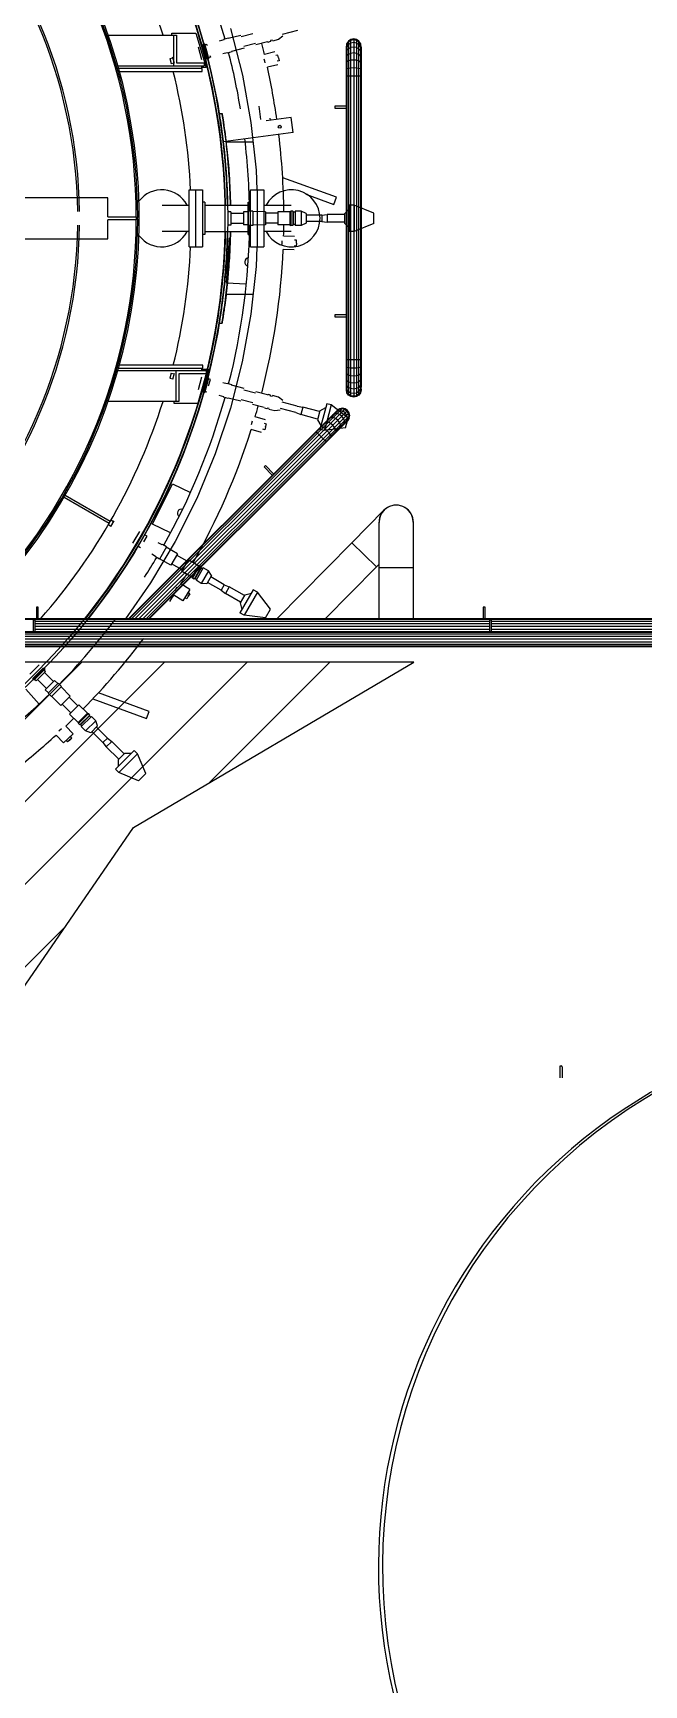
# Model space of a CAD drawing. Header units: metres. Extents: x 0 to 63075, y 0 to 44550.
# Drawn here: x 52966 to 53271, y 39636 to 40464 of the extents above; entities that cross this region are included whole.
import ezdxf

# ---------------------------------------------------------------- set-up
doc = ezdxf.new("R2010")
doc.units = ezdxf.units.M
doc.header["$LTSCALE"] = 75
for name, color, linetype in [('GSB', 7, 'Continuous'), ('ML6', 1, 'Continuous'), ('SDM', 7, 'Continuous'), ('SL1', 8, 'Continuous')]:
    doc.layers.add(name, color=color, linetype=linetype)
doc.styles.add('ROMANS', font='ROMANS.SHX')
doc.dimstyles.new('75___1-75', dxfattribs={"dimscale": 75, "dimtxt": 2.5, "dimasz": 2, "dimexe": 1.5, "dimexo": 1, "dimgap": 0.5, "dimtad": 1, "dimdec": 0, "dimzin": 12, "dimtxsty": 'ROMANS', "dimcen": 0, "dimclrd": 256, "dimclre": 256, "dimclrt": 3, "dimazin": 3, "dimtfac": 1, "dimtdec": 0, "dimtmove": 0, "dimatfit": 0, "dimfxl": 1, "dimlwd": -1, "dimlwe": -1, "dimarcsym": 0})

# ---------------------------------------------------------------- blocks, each defined once
blk = doc.blocks.new('A$C6bae614f')
at = {"layer": 'SL1'}
h = blk.add_hatch(dxfattribs=at)
h.set_pattern_fill('_USER', color=256, scale=195, angle=44.9981, style=0, pattern_type=0)
h.set_pattern_definition([(44.99813, (326091.56, -18363.04), (-137.8813, 137.89033), [])])
h.paths.add_polyline_path([(367206, 41621.6), (368140.6, 42173.6), (366599.5, 42173.6), (366599.4, 40739.4)])
for p, q in [((367121.9, 44265.3), (367349.6, 44265.3)), ((367333.7, 44265.3), (367333.7, 44272.4)), ((367333.7, 44272.4), (367413.7, 44272.4)), ((367340, 44265.3), (367340, 44163.7)), ((367349.6, 44265.3), (367349.6, 44173.3)), ((367413.7, 44272.4), (367448.7, 44157.4)), ((367563.5, 44264.9), (367521.8, 44254.1)), ((367529.2, 44288.4), (367569, 44132.7)), ((367604.5, 44270.4), (367564.9, 44259.8)), ((367703.7, 44262.8), (367689.6, 44251.2)), ((367752.4, 44281.7), (367702.2, 44268.2)), ((367421.6, 44227.1), (367433.1, 44184.1)), ((367450, 44186.4), (367437.3, 44233.6)), ((367456.6, 44186.3), (367443, 44237)), ((367451, 44235), (367444, 44233.1)), ((367451, 44235), (367444, 44233.1)), ((367452.5, 44229.6), (367451, 44235)), ((367506.9, 44249.7), (367492.3, 44245.8)), ((367518.3, 44207.2), (367503.7, 44203.3)), ((367521.5, 44255.2), (367506.5, 44251.2)), ((367533.6, 44209.8), (367518.7, 44205.8)), ((367574.9, 44222.4), (367533.3, 44210.9)), ((367613.1, 44238.1), (367573.5, 44227.5)), ((367653.1, 44243.3), (367614.5, 44233)), ((367677.7, 44209.7), (367642.6, 44201.6)), ((367653.1, 44243.3), (367656.2, 44242.7)), ((367663.2, 44244.5), (367656.2, 44242.7)), ((367663.3, 44247.5), (367663.2, 44244.5)), ((367669.1, 44249), (367663.3, 44247.5)), ((367689.6, 44251.2), (367669.9, 44245.9)), ((367915.9, 43091.9), (367916, 44228.6)), ((367917.8, 44237.9), (367916, 44228.6)), ((367917.8, 44235.2), (367916, 44226.1)), ((367917.8, 44227.1), (367916, 44218.7)), ((367917.8, 44214.1), (367916, 44206.8)), ((367923.1, 44245.9), (367917.8, 44237.9)), ((367923.1, 44242.9), (367917.8, 44235.2)), ((367917.8, 44235.2), (367917.8, 44237.9)), ((367917.8, 44227.1), (367917.8, 44235.2)), ((367923.1, 44234.2), (367917.8, 44227.1)), ((367917.8, 44227.1), (367917.8, 43072.7)), ((367923.1, 44220.3), (367917.8, 44214.1)), ((367931, 44251.1), (367923.1, 44245.9)), ((367931, 44248.1), (367923.1, 44242.9)), ((367923.1, 44245.9), (367923.1, 43064.8)), ((367931, 44239), (367923.1, 44234.2)), ((367931, 44224.4), (367923.1, 44220.3)), ((367940.4, 44253), (367931, 44251.1)), ((367931, 43062.6), (367931, 44251.1)), ((367940.4, 44249.9), (367931, 44248.1)), ((367940.4, 44240.7), (367931, 44239)), ((367940.4, 44225.9), (367931, 44224.4)), ((367940.4, 44253), (367940.3, 43057.6)), ((367949.7, 44251.1), (367940.4, 44253)), ((367949.7, 44248.1), (367940.4, 44249.9)), ((367949.7, 44239), (367940.4, 44240.7)), ((367949.7, 44224.4), (367940.4, 44225.9)), ((367957.6, 44245.9), (367949.7, 44251.1)), ((367949.7, 44248.1), (367949.7, 44251.1)), ((367957.6, 44242.9), (367949.7, 44248.1)), ((367949.7, 44248.1), (367949.7, 44239)), ((367949.7, 44239), (367949.7, 43059.5)), ((367957.6, 44234.2), (367949.7, 44239)), ((367957.6, 44220.3), (367949.7, 44224.4)), ((367962.9, 44237.9), (367957.6, 44245.9)), ((367957.6, 43067.7), (367957.6, 44245.9)), ((367962.9, 44235.2), (367957.6, 44242.9)), ((367962.9, 44227.1), (367957.6, 44234.2)), ((367962.9, 44214.1), (367957.6, 44220.3)), ((367964.8, 44228.6), (367962.9, 44237.9)), ((367962.9, 44237.9), (367962.9, 43072.7)), ((367964.8, 44226.1), (367962.9, 44235.2)), ((367964.8, 44218.7), (367962.9, 44227.1)), ((367964.8, 44206.8), (367962.9, 44214.1)), ((367964.8, 44226.1), (367964.7, 43091.9)), ((367964.8, 44226.1), (367964.8, 44228.6)), ((367154.1, 44163.7), (367441.6, 44163.7)), ((367435.4, 44154.2), (367156.8, 44154.2)), ((367327.2, 44187.8), (367336.8, 44190.4)), ((367327.2, 44187.8), (367331.7, 44171)), ((367331.7, 44171), (367341.4, 44173.5)), ((367336.4, 44192.3), (367341.9, 44171.7)), ((367336.8, 44190.4), (367336.4, 44192.3)), ((367349.6, 44173.3), (367441.6, 44173.3)), ((367433, 44163.7), (367433, 44154.2)), ((367448.7, 44157.4), (367433, 44157.4)), ((367435.4, 44144.7), (367435.4, 44154.2)), ((367441.6, 44173.3), (367441.6, 44163.7)), ((367462.5, 44192), (367455.5, 44190.1)), ((367462.5, 44192), (367455.5, 44190.1)), ((367461.1, 44197.4), (367462.5, 44192)), ((367643.7, 44179.3), (367642.3, 44185.4)), ((367645.1, 44173.2), (367643.7, 44179.3)), ((367687.6, 44166.9), (367652.5, 44158.7)), ((367687.3, 44199.3), (367680.5, 44197.7)), ((367691.7, 44180.4), (367684.8, 44178.9)), ((367689.5, 44189.9), (367687.3, 44199.3)), ((367689.5, 44189.9), (367691.7, 44180.4)), ((367917.8, 44196.8), (367916, 44191)), ((367917.8, 44176), (367916, 44172)), ((367917.8, 44152.9), (367916, 44150.9)), ((367923.1, 44201.7), (367917.8, 44196.8)), ((367923.1, 44179.5), (367917.8, 44176)), ((367923.1, 44154.7), (367917.8, 44152.9)), ((367931, 44205), (367923.1, 44201.7)), ((367931, 44181.8), (367923.1, 44179.5)), ((367931, 44155.9), (367923.1, 44154.7)), ((367940.4, 44206.2), (367931, 44205)), ((367940.4, 44182.6), (367931, 44181.8)), ((367940.4, 44156.3), (367931, 44155.9)), ((367949.7, 44205), (367940.4, 44206.2)), ((367949.7, 44181.8), (367940.4, 44182.6)), ((367949.7, 44155.9), (367940.4, 44156.3)), ((367957.6, 44201.7), (367949.7, 44205)), ((367957.6, 44179.5), (367949.7, 44181.8)), ((367957.6, 44154.7), (367949.7, 44155.9)), ((367962.9, 44196.8), (367957.6, 44201.7)), ((367962.9, 44176), (367957.6, 44179.5)), ((367962.9, 44152.9), (367957.6, 44154.7)), ((367964.8, 44191), (367962.9, 44196.8)), ((367964.8, 44172), (367962.9, 44176)), ((367964.8, 44150.9), (367962.9, 44152.9)), ((367159.4, 44144.7), (367435.4, 44144.7)), ((367569, 44132.7), (367597.5, 43974.7)), ((367964.8, 44128.6), (367916, 44128.6)), ((367491.7, 44004.5), (367501.3, 44004.5)), ((367631.1, 43984.1), (367625.3, 44028.2)), ((367731.7, 43990.9), (367648.3, 43980)), ((367663.1, 43981.9), (367662.3, 43988.2)), ((367738.3, 43940.6), (367731.7, 43990.9)), ((367876.9, 44028.6), (367876.9, 44022.3)), ((367916, 44028.6), (367876.9, 44028.6)), ((367876.9, 44022.3), (367916, 44022.3)), ((367498.7, 43960.3), (367505.3, 43909.9)), ((367738.3, 43940.6), (367505.3, 43909.9)), ((367597.5, 43974.7), (367614.6, 43815)), ((367505.2, 43909.5), (367505.2, 43909.5)), ((367604.6, 43908.5), (367514.9, 43908.5)), ((367614.6, 43815), (367617, 43749.7)), ((367883.1, 43724.7), (367703.6, 43790)), ((367120.4, 43722.7), (365662.5, 43722.8)), ((367120.4, 43659.2), (367120.4, 43722.7)), ((367392, 43559.2), (367392, 43749.7)), ((367392, 43749.7), (367436.7, 43749.7)), ((367414.4, 43559.2), (367414.4, 43749.7)), ((367436.7, 43749.7), (367436.7, 43559.2)), ((367596.4, 43559.2), (367596.4, 43749.7)), ((367596.4, 43749.7), (367641.1, 43749.7)), ((367618.7, 43749.7), (367618.7, 43559.2)), ((367641.1, 43749.7), (367641, 43559.2)), ((367780.5, 43735), (367874.5, 43700.8)), ((367874.5, 43700.8), (367883.1, 43724.7)), ((367120.4, 43659.2), (367215.6, 43659.2)), ((367215.6, 43659.2), (367215.6, 43649.7)), ((367215.6, 43656.9), (367220.4, 43656.9)), ((367301.8, 43698.9), (367392, 43698.9)), ((367444.5, 43708.4), (367436.7, 43708.4)), ((367444.5, 43708.4), (367444.5, 43600.5)), ((367444.5, 43698.9), (367588.5, 43698.9)), ((367530.4, 43676.7), (367520.3, 43676.7)), ((367530.4, 43676.7), (367530.4, 43632.2)), ((367530.4, 43676.5), (367530.4, 43676.7)), ((367530.4, 43671.2), (367573.1, 43671.2)), ((367573.1, 43676.5), (367573.1, 43632.5)), ((367588.2, 43676.5), (367573.1, 43676.5)), ((367588.2, 43678), (367588.2, 43631)), ((367603.6, 43678), (367588.2, 43678)), ((367588.5, 43600.5), (367588.5, 43708.4)), ((367588.5, 43708.4), (367596.4, 43708.4)), ((367603.6, 43678), (367603.6, 43631)), ((367646.7, 43676.5), (367603.6, 43676.8)), ((367641.1, 43698.9), (367731.3, 43698.9)), ((367646.7, 43676.5), (367646.7, 43632.5)), ((367687.7, 43671.2), (367646.7, 43671.2)), ((367687.7, 43676.5), (367687.7, 43632.5)), ((367727.7, 43676.5), (367687.7, 43676.5)), ((367727.7, 43676.5), (367730.6, 43677.9)), ((367727.7, 43676.5), (367727.7, 43632.5)), ((367730.6, 43677.9), (367730.6, 43631)), ((367737.8, 43677.9), (367730.6, 43677.9)), ((367737.8, 43677.9), (367737.8, 43631)), ((367738.6, 43675.1), (367737.8, 43677.9)), ((367738.6, 43675.1), (367738.6, 43633.8)), ((367744.6, 43675.1), (367738.6, 43675.1)), ((367744.6, 43678.3), (367744.6, 43630.6)), ((367765, 43678.3), (367744.6, 43678.3)), ((367765, 43678.3), (367765, 43630.6)), ((367781.6, 43670.8), (367765, 43678.3)), ((367781.6, 43670.8), (367781.6, 43638.1)), ((367833.5, 43665.1), (367781.6, 43665.1)), ((367833.5, 43665.1), (367851.3, 43667.2)), ((367833.5, 43665.1), (367833.5, 43643.8)), ((367851.3, 43667.2), (367851.3, 43641.8)), ((367909.7, 43667.2), (367851.3, 43667.2)), ((367909.7, 43670), (367925.7, 43685.9)), ((367909.7, 43670), (367909.7, 43638.9)), ((367925.7, 43698.9), (367925.7, 43610)), ((367941.5, 43698.9), (367925.7, 43698.9)), ((367941.5, 43698.9), (367941.5, 43610)), ((368007.4, 43671.3), (367941.5, 43698.9)), ((368007.4, 43637.6), (368007.4, 43671.3)), ((367120.4, 43586.2), (367120.4, 43649.7)), ((367215.6, 43649.7), (367120.4, 43649.7)), ((367220.4, 43652.1), (367215.6, 43652.1)), ((367392, 43610), (367301.8, 43610)), ((367444.5, 43600.5), (367436.7, 43600.5)), ((367444.5, 43610), (367588.5, 43610)), ((367530.4, 43632.2), (367520.3, 43632.2)), ((367530.4, 43637.8), (367573.1, 43637.8)), ((367530.4, 43632.5), (367530.4, 43632.2)), ((367588.2, 43632.5), (367573.1, 43632.5)), ((367603.6, 43631), (367588.2, 43631)), ((367588.5, 43600.5), (367596.4, 43600.5)), ((367646.7, 43632.5), (367603.6, 43632.1)), ((367731.3, 43610), (367641, 43610)), ((367687.7, 43637.8), (367646.7, 43637.8)), ((367727.7, 43632.5), (367687.7, 43632.5)), ((367727.7, 43632.5), (367730.6, 43631)), ((367737.8, 43631), (367730.6, 43631)), ((367738.6, 43633.8), (367737.8, 43631)), ((367744.6, 43633.8), (367738.6, 43633.8)), ((367765, 43630.6), (367744.6, 43630.6)), ((367781.6, 43638.1), (367765, 43630.6)), ((367833.5, 43643.8), (367781.6, 43643.8)), ((367833.5, 43643.8), (367851.3, 43641.8)), ((367909.7, 43641.8), (367851.3, 43641.8)), ((367909.7, 43638.9), (367925.7, 43623)), ((367941.5, 43610), (367925.7, 43610)), ((368007.4, 43637.6), (367941.5, 43610)), ((365662.5, 43586.3), (367120.4, 43586.2)), ((367392, 43559.2), (367436.7, 43559.2)), ((367515.8, 43438.7), (367525.7, 43588.4)), ((367596.4, 43559.2), (367641, 43559.2)), ((367617, 43559.2), (367614.6, 43493.9)), ((367701.8, 43566.7), (367702.1, 43573)), ((367702.1, 43573), (367702.3, 43579.3)), ((367741.3, 43549.6), (367705.2, 43550.9)), ((367742.8, 43593.6), (367706.8, 43594.9)), ((367748.7, 43561.7), (367741.7, 43562)), ((367749.3, 43581.1), (367742.4, 43581.3)), ((367749.1, 43571.4), (367748.7, 43561.7)), ((367749.1, 43571.4), (367749.3, 43581.1)), ((367614.6, 43493.9), (367597.5, 43334.3)), ((367582.3, 43434.3), (367515.8, 43438.7)), ((367505.2, 43399.5), (367505.2, 43399.5)), ((367604.6, 43400.5), (367514.9, 43400.5)), ((367597.5, 43334.3), (367568.9, 43176.2)), ((367876.9, 43332), (367876.9, 43325.7)), ((367916, 43332), (367876.9, 43332)), ((367876.9, 43325.7), (367916, 43325.7)), ((367491.7, 43304.5), (367501.3, 43304.5)), ((367437.6, 43164.3), (367159.4, 43164.3)), ((367437.6, 43154.7), (367437.6, 43164.3)), ((367568.9, 43176.2), (367529.2, 43020.6)), ((367964.7, 43182), (367915.9, 43182)), ((367917.8, 43157.7), (367915.9, 43159.8)), ((367964.7, 43159.8), (367962.9, 43157.7)), ((367448.9, 43145.2), (367154.1, 43145.2)), ((367156.8, 43154.7), (367437.6, 43154.7)), ((367331.7, 43138), (367327.2, 43121.1)), ((367327.2, 43121.1), (367336.8, 43118.5)), ((367331.7, 43138), (367341.3, 43135.4)), ((367341.8, 43137.2), (367336.3, 43116.7)), ((367336.8, 43118.5), (367336.3, 43116.7)), ((367347.3, 43145.2), (367347.3, 43043.6)), ((367356.9, 43135.7), (367356.9, 43043.6)), ((367448.9, 43135.7), (367356.9, 43135.7)), ((367456.3, 43151.2), (367421.3, 43036.2)), ((367433, 43124.8), (367421.5, 43081.8)), ((367433, 43154.7), (367433, 43145.2)), ((367433, 43151.2), (367456.3, 43151.2)), ((367437.3, 43075.3), (367449.9, 43122.6)), ((367456.5, 43122.7), (367442.9, 43071.9)), ((367448.9, 43145.2), (367448.9, 43135.7)), ((367462.5, 43116.9), (367455.5, 43118.8)), ((367456.7, 43095.4), (367462.5, 43116.9)), ((367518.3, 43101.7), (367503.7, 43105.6)), ((367917.8, 43134.6), (367915.9, 43138.6)), ((367917.8, 43113.9), (367915.9, 43119.7)), ((367923.1, 43155.9), (367917.8, 43157.7)), ((367923.1, 43131.2), (367917.8, 43134.6)), ((367923.1, 43108.9), (367917.8, 43113.9)), ((367931, 43154.8), (367923.1, 43155.9)), ((367931, 43128.9), (367923.1, 43131.2)), ((367931, 43105.6), (367923.1, 43108.9)), ((367940.3, 43154.4), (367931, 43154.8)), ((367940.3, 43128.1), (367931, 43128.9)), ((367940.3, 43104.5), (367931, 43105.6)), ((367949.7, 43128.9), (367940.3, 43128.1)), ((367949.7, 43105.6), (367940.3, 43104.5)), ((367949.7, 43154.8), (367940.3, 43154.4)), ((367957.6, 43155.9), (367949.7, 43154.8)), ((367957.6, 43131.2), (367949.7, 43128.9)), ((367957.6, 43108.9), (367949.7, 43105.6)), ((367962.9, 43157.7), (367957.6, 43155.9)), ((367962.9, 43134.6), (367957.6, 43131.2)), ((367962.9, 43113.9), (367957.6, 43108.9)), ((367964.7, 43138.6), (367962.9, 43134.6)), ((367964.7, 43119.7), (367962.9, 43113.9)), ((367451, 43073.9), (367444, 43075.8)), ((367451, 43073.9), (367451, 43073.9)), ((367506.9, 43059.2), (367492.3, 43063.1)), ((367521.4, 43053.8), (367506.5, 43057.8)), ((367533.6, 43099.1), (367518.6, 43103.2)), ((367563.5, 43044), (367521.7, 43054.9)), ((367574.8, 43086.5), (367533.3, 43098)), ((367613.1, 43070.8), (367573.5, 43081.4)), ((367653.1, 43065.6), (367614.4, 43075.9)), ((367653.1, 43065.6), (367656.2, 43066.3)), ((367663.2, 43064.4), (367656.2, 43066.3)), ((367663.2, 43061.4), (367663.2, 43064.4)), ((367669.1, 43059.9), (367663.2, 43061.4)), ((367689.5, 43057.8), (367669.9, 43063)), ((367703.6, 43046.1), (367689.5, 43057.8)), ((367917.8, 43096.6), (367915.9, 43103.9)), ((367915.9, 43084.5), (367915.9, 43091.9)), ((367917.8, 43083.5), (367915.9, 43091.9)), ((367917.8, 43075.4), (367915.9, 43084.5)), ((367915.9, 43084.5), (367915.9, 43082)), ((367917.8, 43072.7), (367915.9, 43082)), ((367923.1, 43090.4), (367917.8, 43096.6)), ((367923.1, 43076.4), (367917.8, 43083.5)), ((367923.1, 43067.7), (367917.8, 43075.4)), ((367923.1, 43064.8), (367917.8, 43072.7)), ((367931, 43086.2), (367923.1, 43090.4)), ((367931, 43071.6), (367923.1, 43076.4)), ((367931, 43062.6), (367923.1, 43067.7)), ((367931, 43059.5), (367923.1, 43064.8)), ((367940.3, 43084.8), (367931, 43086.2)), ((367940.3, 43070), (367931, 43071.6)), ((367940.3, 43060.8), (367931, 43062.6)), ((367931, 43062.6), (367931, 43059.5)), ((367940.3, 43057.6), (367931, 43059.5)), ((367949.7, 43086.2), (367940.3, 43084.8)), ((367949.7, 43071.6), (367940.3, 43070)), ((367949.7, 43062.6), (367940.3, 43060.8)), ((367949.7, 43059.5), (367940.3, 43057.6)), ((367957.6, 43090.4), (367949.7, 43086.2)), ((367957.6, 43076.4), (367949.7, 43071.6)), ((367957.6, 43067.7), (367949.7, 43062.6)), ((367957.6, 43064.8), (367949.7, 43059.5)), ((367962.9, 43096.6), (367957.6, 43090.4)), ((367957.6, 43076.4), (367962.9, 43083.5)), ((367962.9, 43075.4), (367957.6, 43067.7)), ((367962.9, 43072.7), (367957.6, 43064.8)), ((367957.6, 43067.7), (367957.6, 43064.8)), ((367962.9, 43096.6), (367964.7, 43103.9)), ((367962.9, 43093.6), (367964, 43088.4)), ((367964.7, 43091.9), (367962.9, 43083.5)), ((367962.9, 43091.4), (367963.7, 43087.2)), ((367964.7, 43084.5), (367962.9, 43075.4)), ((367964.7, 43082), (367962.9, 43072.7)), ((367963.3, 43098.3), (367964.7, 43091.9)), ((367964.7, 43084.5), (367964.7, 43091.9)), ((367964.7, 43082), (367964.7, 43084.5)), ((367356.9, 43043.6), (367121.9, 43043.6)), ((367341.3, 43036.2), (367341.3, 43043.6)), ((367421.3, 43036.2), (367341.3, 43036.2)), ((367529.2, 43020.6), (367478.5, 42868.2)), ((367604.4, 43038.6), (367564.8, 43049.2)), ((367641.7, 43023.1), (367603.1, 43033.4)), ((367651, 43019.1), (367644.1, 43020.9)), ((367652.6, 43021.6), (367651, 43019.1)), ((367658.4, 43020), (367652.6, 43021.6)), ((367677.2, 43011.6), (367657.5, 43016.9)), ((367695.2, 43014.6), (367677.2, 43011.6)), ((367746.8, 43006.7), (367696.7, 43020.1)), ((367752.3, 43027.2), (367702.2, 43040.7)), ((367746.8, 43006.7), (367763.5, 43000.1)), ((367752.3, 43027.2), (367770.1, 43024.6)), ((367770.1, 43024.6), (367763.5, 43000.1)), ((367819.9, 42984.9), (367763.5, 43000.1)), ((367826.5, 43009.5), (367770.1, 43024.6)), ((367827.2, 43012.2), (367819.2, 42982.2)), ((367850.1, 43036), (367827.1, 42950.2)), ((367827.2, 43012.2), (367846.8, 43023.5)), ((367830.6, 42958.8), (367870.1, 42998.3)), ((367833.3, 42958.9), (367891.5, 43017.1)), ((367838.3, 42956.4), (367900.7, 43018.8)), ((367865.4, 43031.9), (367842.4, 42946.1)), ((367844.8, 42951.7), (367910, 43016.9)), ((367865.4, 43031.9), (367850.1, 43036)), ((367851.7, 42945.4), (367920, 43013.8)), ((367862.7, 42932), (367925.1, 42994.4)), ((367921.9, 42988.2), (367865.4, 43031.9)), ((367870.1, 42998.3), (367878.5, 43006.8)), ((367876.6, 43002.2), (367870.1, 42998.3)), ((367884.7, 43002.8), (367876.6, 43002.2)), ((367878.5, 43006.8), (367885.5, 43013.8)), ((367885.8, 43011.4), (367878.5, 43006.8)), ((367891.5, 43017.1), (367883.8, 43012)), ((367893.2, 43000.1), (367884.7, 43002.8)), ((367893.5, 43019), (367885.5, 43013.8)), ((367894.6, 43012.7), (367885.8, 43011.4)), ((367891.5, 43017.1), (367893.5, 43019)), ((367900.7, 43018.8), (367891.5, 43017.1)), ((367900.9, 42994.6), (367893.2, 43000.1)), ((367902.8, 43020.9), (367893.5, 43019)), ((367903.6, 43010.5), (367894.6, 43012.7)), ((367900.7, 43018.8), (367902.8, 43020.9)), ((367910, 43016.9), (367900.7, 43018.8)), ((367906.4, 42986.9), (367900.9, 42994.6)), ((367912.1, 43019), (367902.8, 43020.9)), ((367911.3, 43005), (367903.6, 43010.5)), ((367916.8, 42997.3), (367906.4, 42986.9)), ((367910, 43016.9), (367912.1, 43019)), ((367917.8, 43011.5), (367910, 43016.9)), ((367916.8, 42997.3), (367911.3, 43005)), ((367920, 43013.8), (367912.1, 43019)), ((367925.3, 43005.8), (367916.8, 42997.3)), ((367919, 42988.3), (367916.8, 42997.3)), ((367923.2, 43003.7), (367917.8, 43011.5)), ((367925.3, 43005.8), (367920, 43013.8)), ((367925.1, 42994.4), (367923.2, 43003.7)), ((367923.4, 42985.2), (367925.1, 42994.4)), ((367925.1, 42994.4), (367927.2, 42996.5)), ((367927.2, 42996.5), (367925.3, 43005.8)), ((367925.3, 42987.2), (367927.2, 42996.5)), ((367189.6, 42317.9), (367814.8, 42943)), ((367192.2, 42317.9), (367816.1, 42941.7)), ((367633.3, 42939.6), (367598.8, 42950.1)), ((367599.7, 42966.3), (367603.4, 42978.3)), ((367646.2, 42981.7), (367611.7, 42992.2)), ((367643.6, 42949.3), (367636.9, 42951.4)), ((367649.3, 42967.8), (367642.6, 42969.9)), ((367646.5, 42958.6), (367643.6, 42949.3)), ((367646.5, 42958.6), (367649.3, 42967.8)), ((367830.6, 42958.8), (367814.8, 42943)), ((367816.1, 42941.7), (367814.8, 42943)), ((367833.3, 42958.9), (367816.1, 42941.7)), ((367819.9, 42938), (367816.1, 42941.7)), ((367819.2, 42982.2), (367830.4, 42962.7)), ((367838.3, 42956.4), (367819.9, 42938)), ((367844.8, 42951.7), (367825.5, 42932.4)), ((367842.4, 42946.1), (367827.1, 42950.2)), ((367833.3, 42958.9), (367830.6, 42958.8)), ((367851.7, 42945.4), (367832.1, 42925.8)), ((367838.3, 42956.4), (367833.3, 42958.9)), ((367844.8, 42951.7), (367838.3, 42956.4)), ((367913.2, 42955.7), (367842.4, 42946.1)), ((367851.7, 42945.4), (367844.8, 42951.7)), ((367849.7, 42975.3), (367845.5, 42973.7)), ((367855.9, 42974), (367849.7, 42975.3)), ((367858, 42938.5), (367851.7, 42945.4)), ((367863.1, 42970), (367855.9, 42974)), ((367906.4, 42986.9), (367858, 42938.5)), ((367864.3, 42989.9), (367858.9, 42987.1)), ((367870.2, 42964), (367863.1, 42970)), ((367871.6, 42989.7), (367864.3, 42989.9)), ((367865.1, 42924.3), (367918.3, 42977.5)), ((367865.2, 42927.1), (367923.4, 42985.2)), ((367876.3, 42956.8), (367870.2, 42964)), ((367879.5, 42986.4), (367871.6, 42989.7)), ((367880.3, 42949.6), (367876.3, 42956.8)), ((367886.9, 42980.6), (367879.5, 42986.4)), ((367880, 42939.2), (367881.6, 42943.4)), ((367881.6, 42943.4), (367880.3, 42949.6)), ((367880.8, 42950.1), (367888, 42949.8)), ((367892.7, 42973.2), (367886.9, 42980.6)), ((367890, 42959.3), (367896.2, 42959.8)), ((367896, 42965.3), (367892.7, 42973.2)), ((367893.4, 42952.6), (367896.2, 42958.1)), ((367896, 42965.3), (367896.2, 42958.1)), ((367904.6, 42963.8), (367908.5, 42970.3)), ((367909.1, 42978.4), (367906.4, 42986.9)), ((367908.5, 42970.3), (367909.1, 42978.4)), ((367913, 42972.2), (367917.7, 42979.5)), ((367913.2, 42955.7), (367921.9, 42988.2)), ((367917.7, 42979.5), (367919, 42988.3)), ((367918.3, 42977.5), (367923.4, 42985.2)), ((367920, 42979.2), (367918.3, 42977.5)), ((367919, 42978.5), (367920, 42979.2)), ((367925.3, 42987.2), (367920, 42979.2)), ((367923.4, 42985.2), (367925.3, 42987.2)), ((367199.7, 42317.9), (367819.9, 42938)), ((367210.9, 42317.9), (367825.5, 42932.4)), ((367224.1, 42317.9), (367832.1, 42925.8)), ((367237.3, 42317.9), (367838.7, 42919.2)), ((367248.5, 42317.9), (367844.3, 42913.6)), ((367256, 42317.9), (367848, 42909.9)), ((367849.3, 42908.5), (367258.6, 42317.9)), ((367844.3, 42913.6), (367819.9, 42938)), ((367858, 42938.5), (367838.7, 42919.2)), ((367862.7, 42932), (367844.3, 42913.6)), ((367848, 42909.9), (367844.3, 42913.6)), ((367865.2, 42927.1), (367848, 42909.9)), ((367849.3, 42908.5), (367848, 42909.9)), ((367849.3, 42908.5), (367865.1, 42924.3)), ((367862.7, 42932), (367858, 42938.5)), ((367865.2, 42927.1), (367862.7, 42932)), ((367865.1, 42924.3), (367865.2, 42927.1)), ((367478.5, 42868.2), (367417, 42719.8)), ((367645.8, 42829.3), (367641.3, 42824.8)), ((367673.4, 42801.6), (367645.8, 42829.3)), ((367641.3, 42824.8), (367668.9, 42797.1)), ((366975.2, 42724.2), (367125.5, 42637.5)), ((367128.7, 42643), (366978.4, 42729.7)), ((367269.9, 42634.1), (367336.3, 42768.6)), ((367336.3, 42768.6), (367396, 42739.2)), ((367417, 42719.8), (367345.1, 42576.2)), ((368041.1, 42680.4), (367934.5, 42572.1)), ((367131.1, 42648), (367122.4, 42632.8)), ((367122.4, 42632.8), (367131.1, 42627.8)), ((367140.8, 42644.6), (367130.1, 42626.2)), ((367131.1, 42648), (367139.8, 42643)), ((367225.7, 42609), (367203.4, 42570.5)), ((367329.6, 42604.6), (367269.9, 42634.1)), ((368024.7, 42317.8), (368024.7, 42640.3)), ((368139, 42317.8), (368139, 42640.3)), ((367214.5, 42589.7), (367203.4, 42570.5)), ((367229.8, 42555.2), (367221.1, 42560.3)), ((367229.8, 42555.2), (367229.8, 42555.2)), ((367240.9, 42574.5), (367252.1, 42593.7)), ((367252.1, 42593.7), (367243.3, 42598.8)), ((367345.1, 42576.2), (367263.1, 42438)), ((367302, 42564.6), (367288.9, 42572.2)), ((367316.1, 42558.2), (367292.6, 42517.5)), ((367316.1, 42558.2), (367302.7, 42565.9)), ((367352.7, 42535.3), (367315.6, 42557.2)), ((367934.5, 42572.1), (367684.3, 42317.9)), ((367934.5, 42572.1), (368015.9, 42491.9)), ((367934.5, 42572.1), (367934.5, 42572.1)), ((367934.5, 42572.1), (367934.5, 42572.1)), ((368015.9, 42491.9), (367934.5, 42572.1)), ((368016, 42491.9), (367934.5, 42572.1)), ((367280, 42526.5), (367266.9, 42534.1)), ((367292.6, 42517.5), (367279.2, 42525.2)), ((367330.7, 42497.2), (367293.2, 42518.5)), ((367352.7, 42535.3), (367330.7, 42497.2)), ((367368.9, 42481.3), (367333.4, 42501.8)), ((367385.6, 42510.2), (367350.1, 42530.8)), ((367388.2, 42514.8), (367366.2, 42476.7)), ((367422.9, 42494.8), (367388.2, 42514.8)), ((368016, 42491.9), (368024.7, 42500.8)), ((367400.9, 42456.7), (367366.2, 42476.7)), ((367422.9, 42494.8), (367400.9, 42456.7)), ((367400.9, 42456.7), (367402.6, 42454)), ((367426.1, 42494.7), (367402.6, 42454)), ((367408.8, 42450.4), (367402.6, 42454)), ((367432.3, 42491.1), (367408.8, 42450.4)), ((367411, 42452.5), (367408.8, 42450.4)), ((367431.6, 42488.2), (367411, 42452.5)), ((367416.2, 42449.5), (367411, 42452.5)), ((367438.4, 42488), (367414.6, 42446.7)), ((367432.2, 42436.5), (367414.6, 42446.7)), ((367422.9, 42494.8), (367426.1, 42494.7)), ((367432.3, 42491.1), (367426.1, 42494.7)), ((367431.6, 42488.2), (367432.3, 42491.1)), ((367436.8, 42485.2), (367431.6, 42488.2)), ((367456, 42477.8), (367432.2, 42436.5)), ((367456, 42477.8), (367438.4, 42488)), ((367466.7, 42463), (367450.4, 42434.7)), ((367466.7, 42463), (367456, 42477.8)), ((367508.8, 42432.1), (367463.8, 42458.1)), ((368015.9, 42491.9), (367844.6, 42317.9)), ((368016, 42491.9), (368015.9, 42491.9)), ((368139, 42488.3), (368024.7, 42488.3)), ((367263.1, 42438), (367179.7, 42317.9)), ((367371.2, 42378.3), (367340.6, 42397.4)), ((367345.6, 42412.8), (367348.9, 42418.1)), ((367348.9, 42418.1), (367352.3, 42423.4)), ((367394.5, 42415.6), (367363.9, 42434.7)), ((367394.5, 42415.6), (367371.2, 42378.3)), ((367383.6, 42385), (367377.7, 42388.7)), ((367388.8, 42393.2), (367383.6, 42385)), ((367388.8, 42393.2), (367383.6, 42385)), ((367393.9, 42401.4), (367388, 42405.1)), ((367393.9, 42401.4), (367388.8, 42393.2)), ((367388.8, 42393.2), (367393.9, 42401.4)), ((367450.4, 42434.7), (367432.2, 42436.5)), ((367498.2, 42413.7), (367453.2, 42439.6)), ((367508.8, 42432.1), (367498.2, 42413.7)), ((367498.2, 42413.7), (367512.5, 42403)), ((367508.8, 42432.1), (367525.2, 42425)), ((367525.2, 42425), (367512.5, 42403)), ((367563.1, 42373.8), (367512.5, 42403)), ((367575.8, 42395.8), (367525.2, 42425)), ((367605.5, 42415.3), (367561.1, 42338.3)), ((367577.3, 42398.2), (367561.7, 42371.3)), ((367619.2, 42407.4), (367574.8, 42330.4)), ((367577.3, 42398.2), (367599, 42404.1)), ((367619.2, 42407.4), (367605.5, 42415.3)), ((367662.5, 42350.5), (367619.2, 42407.4)), ((366882.5, 42357), (366882.5, 42317.9)), ((366888.8, 42357), (366882.5, 42357)), ((366888.8, 42317.9), (366888.8, 42357)), ((367574.8, 42330.4), (367561.1, 42338.3)), ((367561.7, 42371.3), (367567.6, 42349.5)), ((367645.7, 42321.4), (367662.5, 42350.5)), ((368372, 42356.9), (368372, 42317.8)), ((368378.3, 42356.9), (368372, 42356.9)), ((368378.3, 42317.8), (368378.3, 42356.9)), ((373156.2, 42315.8), (366579.5, 42316)), ((373146.8, 42317.7), (366588.8, 42317.9)), ((366878.1, 42313.5), (366871.7, 42313.5)), ((366871.7, 42313.5), (366871.7, 42274.4)), ((366878.1, 42274.4), (366878.1, 42313.5)), ((366878.1, 42310.7), (368393.3, 42310.7)), ((366878.1, 42302.8), (368393.3, 42302.8)), ((366878.1, 42293.5), (368393.3, 42293.4)), ((366878.1, 42284.1), (368393.3, 42284.1)), ((367645.7, 42321.4), (367574.8, 42330.4)), ((368393.3, 42313.4), (368393.3, 42274.3)), ((368399.7, 42313.4), (368393.3, 42313.4)), ((368399.7, 42274.3), (368399.7, 42313.4)), ((368399.7, 42310.7), (369877.7, 42310.6)), ((368399.7, 42302.8), (369877.7, 42302.7)), ((368399.7, 42293.4), (369877.7, 42293.4)), ((368399.7, 42284.1), (369877.7, 42284)), ((373075.3, 42274.2), (366628.1, 42274.4)), ((373084.7, 42272.3), (366628.1, 42272.5)), ((373092.6, 42267), (366628.1, 42267.2)), ((373097.9, 42259.1), (366628.1, 42259.3)), ((373099.7, 42249.8), (366628.1, 42250)), ((373097.9, 42240.4), (366628.1, 42240.7)), ((373092.6, 42232.5), (366628.1, 42232.7)), ((373084.7, 42227.2), (366628.1, 42227.5)), ((366628.1, 42225.6), (373075.3, 42225.4)), ((366878.1, 42276.2), (368393.3, 42276.2)), ((368399.7, 42276.2), (369877.7, 42276.1)), ((366876.1, 42148.7), (366860.4, 42133)), ((366870.8, 42119.5), (366905.3, 42154)), ((366874, 42113.7), (366911.1, 42150.8)), ((366891.8, 42164.4), (366876.1, 42148.7)), ((366881.9, 42111.4), (366876.8, 42116.5)), ((366897.7, 42127.1), (366881.9, 42111.4)), ((366885.9, 42115.3), (366916, 42085.1)), ((366897.7, 42127.1), (366913.4, 42142.9)), ((366913.4, 42142.9), (366908.3, 42148)), ((366909.5, 42138.9), (366939.7, 42108.8)), ((366943.4, 42112.5), (366912.3, 42081.4)), ((366954.1, 42101.8), (366943.4, 42112.5)), ((366847.6, 42083.7), (366891.5, 42033.7)), ((366881.9, 42111.4), (366881.9, 42111.4)), ((366923, 42070.7), (366912.3, 42081.4)), ((366955.1, 42102.9), (366921.9, 42069.7)), ((366932.9, 42058.7), (366921.9, 42069.7)), ((366966.1, 42091.9), (366932.9, 42058.7)), ((366964.4, 42029.3), (366933.7, 42059.5)), ((366966.1, 42091.9), (366955.1, 42102.9)), ((366995.5, 42060.4), (366964.4, 42029.3)), ((366995.5, 42060.4), (366965.3, 42091.1)), ((367258.8, 42009.4), (367089.3, 42071)), ((366997.1, 42004.1), (366968.1, 42033)), ((367020.7, 42027.7), (366991.8, 42056.7)), ((367024.5, 42031.4), (366993.4, 42000.3)), ((367052.8, 42003.1), (367021.7, 41972)), ((367055.8, 42002.2), (367022.6, 41969)), ((367052.8, 42003.1), (367024.5, 42031.4)), ((367052.8, 42003.1), (367055.8, 42002.2)), ((367060.9, 41997.1), (367055.8, 42002.2)), ((367070.5, 42050.9), (367250.1, 41985.5)), ((367250.1, 41985.5), (367258.8, 42009.4)), ((366956.9, 41943.9), (366966.1, 41952.4)), ((367004.9, 41933.9), (366980.3, 41960.3)), ((367021.7, 41972), (366993.4, 42000.3)), ((367021.7, 41972), (367022.6, 41969)), ((367027.7, 41963.9), (367022.6, 41969)), ((367060.9, 41997.1), (367027.7, 41963.9)), ((367030.3, 41965.3), (367027.7, 41963.9)), ((367059.5, 41994.5), (367030.3, 41965.3)), ((367034.6, 41961), (367030.3, 41965.3)), ((367066.1, 41992.5), (367032.3, 41958.7)), ((367046.7, 41944.4), (367032.3, 41958.7)), ((367080.4, 41978.1), (367046.7, 41944.4)), ((367059.5, 41994.5), (367060.9, 41997.1)), ((367063.8, 41990.2), (367059.5, 41994.5)), ((367086.8, 41961), (367063.8, 41937.9)), ((367080.4, 41978.1), (367066.1, 41992.5)), ((367086.8, 41961), (367080.4, 41978.1)), ((367119.6, 41920.3), (367082.8, 41957)), ((366972.7, 41903.9), (366948.1, 41930.3)), ((367004.9, 41933.9), (366972.7, 41903.9)), ((366986.5, 41907.2), (366981.7, 41912.3)), ((366993.5, 41913.8), (366986.5, 41907.2)), ((366993.6, 41913.7), (366986.5, 41907.2)), ((367000.6, 41920.4), (366993.5, 41913.8)), ((366993.6, 41913.7), (367000.6, 41920.4)), ((367000.6, 41920.4), (366995.8, 41925.5)), ((367063.8, 41937.9), (367046.7, 41944.4)), ((367104.5, 41905.2), (367067.8, 41942)), ((367119.6, 41920.3), (367104.5, 41905.2)), ((367104.5, 41905.2), (367115.6, 41891.2)), ((367133.6, 41909.2), (367115.6, 41891.2)), ((367119.6, 41920.3), (367133.6, 41909.2)), ((367174.9, 41867.8), (367133.6, 41909.2)), ((367156.9, 41849.9), (367115.6, 41891.2)), ((367208.6, 41879), (367145.8, 41816.2)), ((367176.9, 41869.9), (367154.9, 41847.9)), ((367154.9, 41847.9), (367154.9, 41825.3)), ((367219.8, 41867.8), (367157, 41805)), ((367176.9, 41869.9), (367199.5, 41869.9)), ((367219.8, 41867.8), (367208.6, 41879)), ((367246.9, 41801.7), (367219.8, 41867.8)), ((367157, 41805), (367145.8, 41816.2)), ((367223.1, 41777.9), (367157, 41805)), ((367223.1, 41777.9), (367246.9, 41801.7)), ((368628.1, 40786.5), (368628.1, 40826.1)), ((368628.1, 40826.1), (368631.3, 40826.1)), ((368634.5, 40822.9), (368634.5, 40786.5))]:
    blk.add_line(p, q, dxfattribs=at)
blk.add_lwpolyline([(367206, 41621.6), (368140.6, 42173.6), (366599.5, 42173.6), (366599.4, 40739.4)], close=True, dxfattribs=at)
for centre, radius in [((365370.4, 43654.5), 2150), ((365370.4, 43654.5), 2140.5), ((367693.5, 43960.3), 4.76)]:
    blk.add_circle(centre, radius, dxfattribs=at)
for centre, radius, start, end in [((365370.4, 43654.5), 2150, 1.1828, 189), ((365370.4, 43654.5), 2143.5, 1.1864, 75.5738), ((365370.4, 43654.5), 2028.5, 17.5242, 72.754), ((365370.4, 43654.5), 1855, 313.8991, 229.5193), ((365370.4, 43654.5), 1850, 0.0718, 89.9244), ((365370.4, 43654.5), 1845.2, 0.072, 89.9242), ((365370.4, 43654.5), 1656.3, 0.7765, 89.2198), ((365370.4, 43654.5), 1650, 0.7795, 89.2168), ((365370.4, 43654.5), 2222.8, 15.6037, 29.3925), ((365370.4, 43654.5), 2222.8, 9.4626, 14.3925), ((365370.4, 43654.5), 2337.1, 13.5375, 14.4588), ((365370.4, 43654.5), 2337.1, 8.1208, 12.4588), ((365370.4, 43654.5), 2028.5, 2.6895, 13.9828), ((366160.7, 43781.6), 1349.5, 9.2287, 9.5035), ((365370.4, 43654.5), 2337.1, 0.5375, 6.8754), ((365370.4, 43654.5), 2222.8, 0.6037, 6.8434), ((367300.4, 43654.5), 95.2, 27.8163, 142.8217), ((365366.9, 43654.8), 2153.5, 1.1739, 2.0069), ((367732.7, 43654.5), 95.2, 207.8163, 152.18), ((365370.4, 43654.5), 1650, 270.7795, 359.2168), ((365370.4, 43654.5), 1656.3, 270.7765, 359.2198), ((365370.4, 43654.5), 1845.2, 313.5833, 359.9242), ((365370.4, 43654.5), 1850, 313.738, 359.9244), ((365370.4, 43654.5), 2150, 321.5596, 358.8135), ((367300.4, 43654.5), 95.2, 217.1746, 332.18), ((365370.4, 43654.5), 2143.5, 346.4192, 358.8099), ((365370.4, 43654.5), 2222.8, 345.6037, 359.3925), ((365370.4, 43654.5), 2337.1, 358.5375, 359.4588), ((365370.4, 43654.5), 2028.5, 346.0134, 357.3068), ((365370.4, 43654.5), 2337.1, 345.5375, 357.4588), ((367590.6, 43508.9), 13.5, 95.5809, 256.9154), ((365414.1, 43650.1), 2106, 353.455, 353.8659), ((365370.4, 43654.5), 2143.5, 321.4216, 345.1114), ((365370.4, 43654.5), 2222.8, 330.6037, 344.3925), ((365370.4, 43654.5), 2028.5, 318.7813, 342.472), ((365370.4, 43654.5), 2337.1, 343.5375, 344.4588), ((365370.4, 43654.5), 2337.1, 330.5375, 342.4588), ((367365.9, 42670.4), 13.5, 73.0805, 234.4158), ((368081.8, 42640.3), 57.1, 359.9981, 179.9981), ((368081.8, 42640.3), 57.2, 359.4622, 180.534), ((365370.4, 43654.5), 2222.8, 327.4208, 329.3925), ((365370.4, 43654.5), 2337.1, 328.5375, 329.4588), ((365370.4, 43654.5), 2337.1, 326.8424, 327.4588), ((365370.4, 43654.5), 2222.8, 315.6037, 323.0115), ((365370.4, 43654.5), 2337.1, 315.5375, 323.1539), ((365370.4, 43654.5), 2222.8, 309.4626, 314.3925), ((365370.4, 43654.5), 2337.1, 313.5375, 314.4588), ((365370.4, 43654.5), 2337.1, 308.1208, 312.4588), ((369856.6, 39154.4), 1834, 89.7851, 198.5624), ((369870.2, 39154.4), 1834, 65.5968, 198.5624), ((368631.3, 40822.9), 3.17, 359.9981, 89.9981)]:
    blk.add_arc(centre, radius, start, end, dxfattribs=at)
for points, weights in [([(367437.3, 44233.6), (367439.1, 44234.7), (367441, 44235.8), (367443, 44237)], [0.000226326625394, 0.000225238989638, 0.000224151353882, 0.000223063718126]), ([(367456.6, 44186.3), (367454.3, 44186.3), (367452.1, 44186.3), (367450, 44186.4)], [0.000223063712066, 0.000224151351189, 0.000225238990312, 0.000226326629436]), ([(367449.9, 43122.6), (367452, 43122.6), (367454.2, 43122.6), (367456.5, 43122.7)], [0.000226326629273, 0.000225238990306, 0.000224151351338, 0.000223063712371]), ([(367442.9, 43071.9), (367441, 43073.1), (367439.1, 43074.2), (367437.3, 43075.3)], [0.000223063718149, 0.000224151353906, 0.000225238989662, 0.000226326625419]), ([(366874, 42113.7), (366872.8, 42115.7), (366871.8, 42117.6), (366870.8, 42119.5)], [0.000223063717265, 0.000224151353395, 0.000225238989524, 0.000226326625654]), ([(366905.3, 42154), (366907.2, 42153), (366909.1, 42152), (366911.1, 42150.8)], [0.000226326625707, 0.000225238989485, 0.000224151353263, 0.000223063717042])]:
    blk.add_rational_spline(points, weights, degree=3, dxfattribs=at)
for points, weights in [([(367443, 44237), (367445.4, 44228.2), (367447.7, 44219.7), (367449.9, 44211.7), (367452, 44203.6), (367454.3, 44195.2), (367456.6, 44186.3)], [0.0412072202032, 0.0444714801426, 0.047735740082, 0.0510000000214, 0.047735741291, 0.0444714825607, 0.0412072238304]), ([(367456.5, 43122.7), (367454.2, 43113.8), (367452, 43105.3), (367449.8, 43097.3), (367447.7, 43089.2), (367445.4, 43080.8), (367442.9, 43071.9)], [0.0412072239436, 0.0444714826562, 0.0477357413687, 0.0510000000812, 0.0477357401381, 0.044471480195, 0.0412072202519]), ([(366911.1, 42150.8), (366904.7, 42144.3), (366898.5, 42138.1), (366892.6, 42132.2), (366886.7, 42126.3), (366880.5, 42120.1), (366874, 42113.7)], [0.0412072250513, 0.0444714833992, 0.0477357417471, 0.051000000095, 0.047735741762, 0.0444714834289, 0.0412072250959])]:
    blk.add_rational_spline(points, weights, degree=3, knots=[0, 0, 0, 0, 0.5, 0.5, 0.5, 1, 1, 1, 1], dxfattribs=at)
for points, knots in [([(367519.9, 43698.9), (367519.5, 43717.8), (367518.9, 43736.7), (367518, 43755.3), (367516.7, 43783.1), (367514.9, 43810), (367512.8, 43834.8), (367511.1, 43854.5), (367509.3, 43872.9), (367507.5, 43889.3), (367507.1, 43893.4), (367506.6, 43897.3), (367506.2, 43901.2), (367503.4, 43925.2), (367500.5, 43946.5), (367498.1, 43963.1), (367496.1, 43976.9), (367494.4, 43987.5), (367493.3, 43994.4), (367492.5, 43999.9), (367491.9, 44003), (367491.7, 44004.1), (367491.7, 44004.4), (367491.7, 44004.5), (367491.7, 44004.6), (367491.7, 44004.6), (367491.7, 44004.6), (367491.7, 44004.6)], [0.5251117, 0.5251117, 0.5251117, 0.5251117, 0.5566688, 0.5566688, 0.5566688, 0.6038831, 0.6038831, 0.6038831, 0.6416546, 0.6416546, 0.6416546, 0.6510975, 0.6510975, 0.6510975, 0.709093, 0.709093, 0.709093, 0.7574226, 0.7574226, 0.7574226, 0.7960862, 0.7960862, 0.7960862, 0.8057521, 0.8057521, 0.8057521, 0.8058694, 0.8058694, 0.8058694, 0.8058694]), ([(367529.4, 43698.9), (367529, 43717.9), (367528.4, 43737), (367527.5, 43755.7), (367526.2, 43783.5), (367524.4, 43810.5), (367522.3, 43835.3), (367520.6, 43855.1), (367518.8, 43873.5), (367517, 43889.9), (367516.6, 43894), (367516.1, 43898), (367515.7, 43901.9), (367512.9, 43925.7), (367510, 43946.9), (367507.7, 43963.4), (367505.7, 43977.1), (367504, 43987.6), (367502.9, 43994.4), (367502.1, 43999.9), (367501.6, 44003.1), (367501.4, 44004.1), (367501.3, 44004.4), (367501.3, 44004.5), (367501.3, 44004.6), (367501.3, 44004.6), (367501.6, 44002.7), (367502.2, 43998.9)], [0.5252327, 0.5252327, 0.5252327, 0.5252327, 0.5571351, 0.5571351, 0.5571351, 0.6047389, 0.6047389, 0.6047389, 0.6428219, 0.6428219, 0.6428219, 0.6523427, 0.6523427, 0.6523427, 0.7104161, 0.7104161, 0.7104161, 0.7588106, 0.7588106, 0.7588106, 0.7975262, 0.7975262, 0.7975262, 0.8072051, 0.8072051, 0.8072051, 0.8438551, 0.8438551, 0.8438551, 0.8438551]), ([(367502.2, 43998.9), (367501.8, 44001.6), (367501.5, 44003.4), (367501.4, 44004.1), (367501.3, 44004.4), (367501.3, 44004.6), (367501.3, 44004.6), (367501.3, 44004.6), (367502.1, 43999.9), (367503.7, 43990), (367505, 43981.7), (367506.8, 43969.7), (367508.9, 43954.7), (367510.6, 43942.7), (367512.4, 43928.7), (367514.3, 43913.7), (367514.7, 43909.9), (367515.2, 43906.1), (367515.6, 43902.2), (367518.3, 43878.8), (367521.2, 43850.9), (367523.5, 43820.2), (367525.1, 43799.7), (367526.5, 43777.9), (367527.5, 43755.6), (367528.4, 43736.9), (367529, 43717.8), (367529.4, 43698.9)], [0.1561868, 0.1561868, 0.1561868, 0.1561868, 0.1827852, 0.1827852, 0.1827852, 0.1928231, 0.1928231, 0.1928231, 0.2508987, 0.2508987, 0.2508987, 0.2992951, 0.2992951, 0.2992951, 0.3380123, 0.3380123, 0.3380123, 0.3476915, 0.3476915, 0.3476915, 0.4048183, 0.4048183, 0.4048183, 0.4429028, 0.4429028, 0.4429028, 0.4748491, 0.4748491, 0.4748491, 0.4748491]), ([(367494.8, 43985.4), (367496, 43977.4), (367497.6, 43966.9), (367499.4, 43954.4), (367501.1, 43942.3), (367502.9, 43928.3), (367504.8, 43913.1), (367505.2, 43909.4), (367505.7, 43905.5), (367506.1, 43901.5), (367508.8, 43878.2), (367511.7, 43850.3), (367514, 43819.7), (367515.6, 43799.2), (367517, 43777.5), (367518, 43755.3), (367518.9, 43736.7), (367519.5, 43717.7), (367519.9, 43698.9)], [0.2603615, 0.2603615, 0.2603615, 0.2603615, 0.3006055, 0.3006055, 0.3006055, 0.3392704, 0.3392704, 0.3392704, 0.3489366, 0.3489366, 0.3489366, 0.4055957, 0.4055957, 0.4055957, 0.4433685, 0.4433685, 0.4433685, 0.4749686, 0.4749686, 0.4749686, 0.4749686]), ([(367519.5, 43714.6), (367519.2, 43727.2), (367518.7, 43739.7), (367518.2, 43751.8), (367517.5, 43767.4), (367516.6, 43782.4), (367515.7, 43796.3), (367514.8, 43810.1), (367513.8, 43822.8), (367512.9, 43834.1), (367512.2, 43841.5), (367511.6, 43848.5), (367511, 43855.1)], [447.662158, 447.662158, 447.662158, 447.662158, 484.632705, 484.632705, 484.632705, 532.561608, 532.561608, 532.561608, 580.49051, 580.49051, 580.49051, 611.763644, 611.763644, 611.763644, 611.763644]), ([(367522, 43838.4), (367522.1, 43837), (367522.3, 43835.6), (367522.4, 43834.1), (367523.6, 43820), (367524.8, 43803.4), (367525.9, 43785.1)], [978.977081, 978.977081, 978.977081, 978.977081, 985.188788, 985.188788, 985.188788, 1045.754282, 1045.754282, 1045.754282, 1045.754282]), ([(367491.7, 43304.5), (367491.5, 43304), (367493.1, 43312.9), (367495.8, 43330.7), (367497.2, 43339.5), (367498.8, 43350.7), (367500.6, 43363.6), (367502.4, 43376.5), (367504.2, 43391.2), (367506.1, 43406.9), (367508.8, 43430.1), (367511.6, 43458), (367514, 43488.8), (367515.6, 43509.2), (367517, 43531), (367518, 43553.3), (367518.9, 43572), (367519.5, 43591.1), (367519.9, 43610)], [0.1942602, 0.1942602, 0.1942602, 0.1942602, 0.2713351, 0.2713351, 0.2713351, 0.3098671, 0.3098671, 0.3098671, 0.3483992, 0.3483992, 0.3483992, 0.4052538, 0.4052538, 0.4052538, 0.4431569, 0.4431569, 0.4431569, 0.4749507, 0.4749507, 0.4749507, 0.4749507]), ([(367501.3, 43304.5), (367501.2, 43304), (367502.7, 43312.9), (367505.4, 43330.7), (367506.8, 43339.5), (367508.4, 43350.7), (367510.2, 43363.6), (367511.9, 43376.5), (367513.8, 43391.2), (367515.6, 43406.9), (367518.3, 43430.1), (367521.1, 43458), (367523.5, 43488.8), (367525.1, 43509.2), (367526.5, 43531), (367527.5, 43553.3), (367528.4, 43572), (367529, 43591.1), (367529.4, 43610)], [0.192816, 0.192816, 0.192816, 0.192816, 0.2702472, 0.2702472, 0.2702472, 0.3089628, 0.3089628, 0.3089628, 0.3476784, 0.3476784, 0.3476784, 0.404803, 0.404803, 0.404803, 0.442886, 0.442886, 0.442886, 0.474831, 0.474831, 0.474831, 0.474831]), ([(367529.4, 43610), (367529, 43591), (367528.4, 43572), (367527.5, 43553.3), (367526.2, 43525.4), (367524.4, 43498.4), (367522.3, 43473.6), (367520.6, 43453.8), (367518.8, 43435.4), (367517, 43419), (367516.5, 43414.9), (367516.1, 43410.9), (367515.6, 43407), (367512.9, 43383.2), (367510, 43362), (367507.6, 43345.6), (367505.7, 43331.8), (367504, 43321.3), (367502.9, 43314.5), (367502.1, 43309), (367501.5, 43305.9), (367501.4, 43304.8), (367501.3, 43304.6), (367501.3, 43304.5), (367501.3, 43304.5)], [0.5252527, 0.5252527, 0.5252527, 0.5252527, 0.5571563, 0.5571563, 0.5571563, 0.604762, 0.604762, 0.604762, 0.6428465, 0.6428465, 0.6428465, 0.6523676, 0.6523676, 0.6523676, 0.7104433, 0.7104433, 0.7104433, 0.7588397, 0.7588397, 0.7588397, 0.7975568, 0.7975568, 0.7975568, 0.8072361, 0.8072361, 0.8072361, 0.8072361]), ([(367519.9, 43610), (367519.5, 43591), (367518.9, 43572), (367518, 43553.3), (367516.7, 43525.4), (367514.8, 43498.4), (367512.7, 43473.6), (367511.1, 43453.8), (367509.2, 43435.4), (367507.4, 43419), (367507, 43414.9), (367506.5, 43410.9), (367506.1, 43407), (367505.3, 43400.4), (367504.5, 43393.9), (367503.8, 43387.8)], [0.5251318, 0.5251318, 0.5251318, 0.5251318, 0.5568841, 0.5568841, 0.5568841, 0.6042645, 0.6042645, 0.6042645, 0.6421689, 0.6421689, 0.6421689, 0.651645, 0.651645, 0.651645, 0.6677782, 0.6677782, 0.6677782, 0.6677782]), ([(367510.8, 43451.5), (367511.4, 43458.8), (367512.2, 43466.6), (367512.8, 43474.8), (367514.3, 43491.6), (367515.8, 43511.9), (367517, 43534.2), (367517.8, 43549.1), (367518.6, 43564.9), (367519.1, 43581.1), (367519.4, 43590.6), (367519.7, 43600.3), (367519.9, 43610)], [162.031834, 162.031834, 162.031834, 162.031834, 197.059291, 197.059291, 197.059291, 268.952645, 268.952645, 268.952645, 316.881547, 316.881547, 316.881547, 345.189393, 345.189393, 345.189393, 345.189393]), ([(367519.1, 43579.1), (367518.8, 43571.8), (367518.5, 43564.6), (367518.2, 43557.5), (367517.5, 43541.9), (367516.6, 43527), (367515.7, 43513.2), (367514.8, 43499.4), (367513.8, 43486.7), (367512.9, 43475.5), (367512.3, 43468.2), (367511.7, 43461.2), (367511.1, 43454.6)], [-1098.506815, -1098.506815, -1098.506815, -1098.506815, -1076.824016, -1076.824016, -1076.824016, -1029.083216, -1029.083216, -1029.083216, -981.342415, -981.342415, -981.342415, -950.193994, -950.193994, -950.193994, -950.193994]), ([(367505.2, 43399.5), (367502.8, 43379.5), (367500.4, 43361.6), (367498.3, 43347.1), (367496.6, 43335.9), (367495.2, 43326.6), (367494.1, 43319.7), (367493.7, 43317.1), (367493.4, 43314.9), (367493.1, 43313)], [0.0430691, 0.0430691, 0.0430691, 0.0430691, 0.0943598, 0.0943598, 0.0943598, 0.1343243, 0.1343243, 0.1343243, 0.1492904, 0.1492904, 0.1492904, 0.1492904]), ([(367494, 43318.7), (367494.6, 43322.4), (367495.2, 43326.8), (367496, 43331.8), (367497.4, 43341), (367499.1, 43352.4), (367500.9, 43365.5), (367502.3, 43375.9), (367503.7, 43387.3), (367505.2, 43399.5)], [0.86365716, 0.86365716, 0.86365716, 0.86365716, 0.88570976, 0.88570976, 0.88570976, 0.92567558, 0.92567558, 0.92567558, 0.9570304, 0.9570304, 0.9570304, 0.9570304]), ([(367514.9, 43400.5), (367512.5, 43380), (367510, 43361.9), (367507.9, 43347.1), (367506.2, 43335.9), (367504.8, 43326.6), (367503.7, 43319.7), (367503.3, 43316.8), (367502.9, 43314.3), (367502.6, 43312.3)], [0.0400517, 0.0400517, 0.0400517, 0.0400517, 0.092441, 0.092441, 0.092441, 0.132591, 0.132591, 0.132591, 0.1495705, 0.1495705, 0.1495705, 0.1495705]), ([(367502.6, 43312.2), (367503.3, 43316.8), (367504.3, 43323.4), (367505.6, 43331.8), (367507, 43341), (367508.7, 43352.3), (367510.4, 43365.5), (367511.9, 43376.1), (367513.4, 43387.9), (367514.9, 43400.5)], [0.8504878, 0.8504878, 0.8504878, 0.8504878, 0.8875392, 0.8875392, 0.8875392, 0.9276908, 0.9276908, 0.9276908, 0.9600578, 0.9600578, 0.9600578, 0.9600578])]:
    blk.add_open_spline(points, degree=3, knots=knots, dxfattribs=at)
blk = doc.blocks.new('zw$15D4')
at = {"layer": 'ML6', "xscale": 0.2502808837766805, "yscale": 0.2502808837766805, "zscale": 0.2502808837766805}
blk.add_blockref('A$C6bae614f', (-85544.7, -3177.3), dxfattribs=at)

msp = doc.modelspace()

# ---------------------------------------------------------------- block references
at = {"layer": 'GSB', "xscale": 0.6000000000000068, "yscale": 0.6000000000000068, "zscale": 0.6000000000000068}
msp.add_blockref('zw$15D4', (49200, 35721.63), dxfattribs=at)

# ---------------------------------------------------------------- leaders
at = {"layer": 'SDM'}
msp.add_leader([(52766.71, 37891.88), (59453.13, 42438.72), (62243.43, 42438.72)], dimstyle='75___1-75', override={"dimtad": 0}, dxfattribs=at)

doc.saveas('drawing.dxf')
